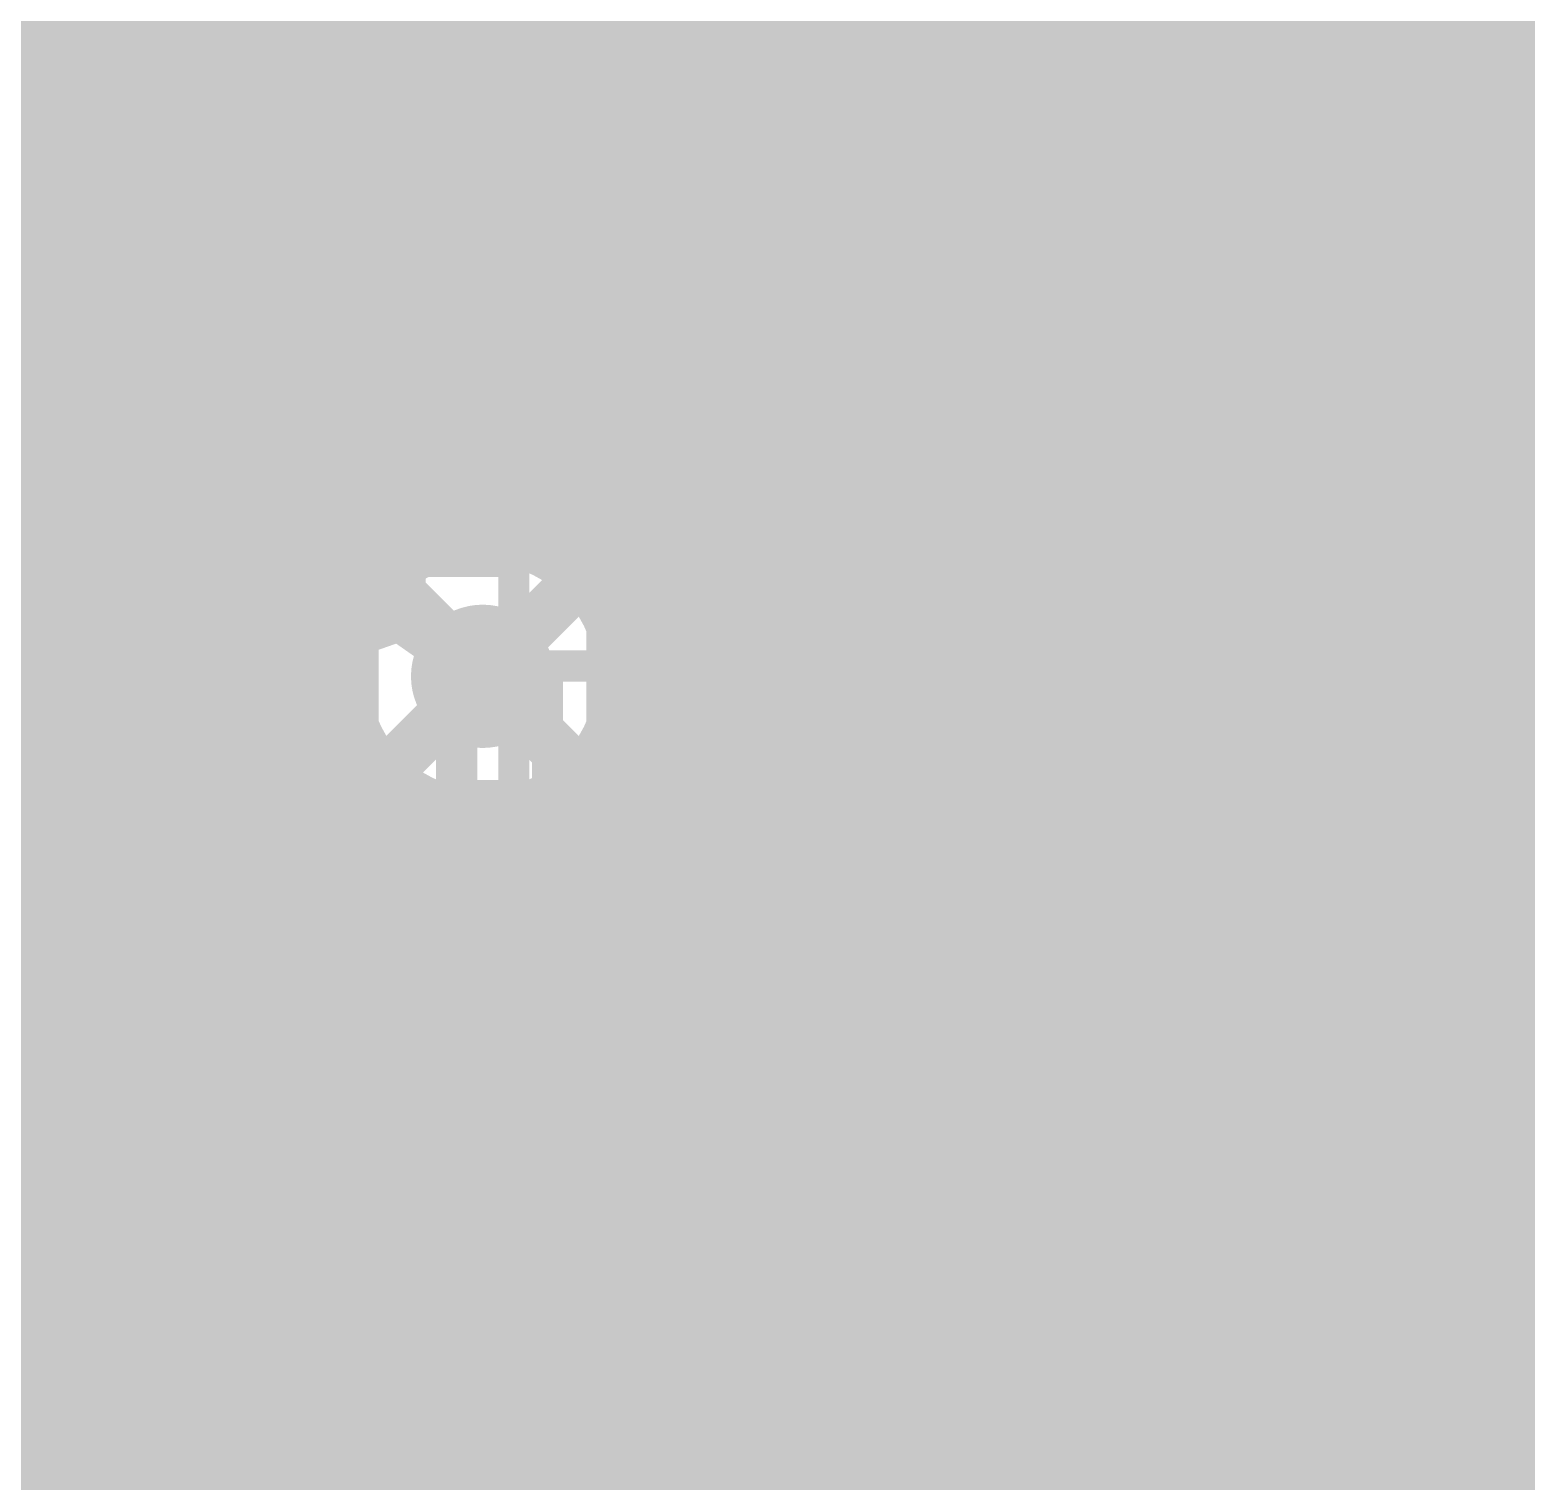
# Model space of a CAD drawing. Extents: x -1 to 119, y -42 to 51.
# Drawn here: x 11.88 to 19.2, y 7.62 to 14.72 of the extents above; entities that cross this region are included whole.
import ezdxf

# ---------------------------------------------------------------- set-up
doc = ezdxf.new("R2010")
doc.units = 0
doc.header["$MEASUREMENT"] = 0
doc.layers.get('0').update_dxf_attribs({"linetype": 'CONTINUOUS'})
for name, color, linetype in [('22-304-0_BOT', 7, 'CONTINUOUS'), ('22-304-0_DRD', 7, 'CONTINUOUS'), ('22-304-0_GND', 6, 'CONTINUOUS'), ('22-304-0_IN1', 4, 'CONTINUOUS'), ('22-304-0_SMT', 5, 'CONTINUOUS'), ('22-304-0_SPT', 10, 'CONTINUOUS'), ('22-304-0_SST', 14, 'CONTINUOUS'), ('22-304-0_TOP', 9, 'CONTINUOUS'), ('THRUHOLE_TAP', 11, 'CONTINUOUS')]:
    doc.layers.add(name, color=color, linetype=linetype)

# ---------------------------------------------------------------- blocks, each defined once
blk = doc.blocks.new('ROUND_53')
at = {"const_width": 0.35052}
blk.add_lwpolyline([(-0.17526, 0, 1), (0.17526, 0, 1)], format="xyb", close=True, dxfattribs=at)
blk = doc.blocks.new('ROUND_60')
at = {"const_width": 0.35052}
blk.add_lwpolyline([(-0.17526, 0, 1), (0.17526, 0, 1)], format="xyb", close=True, dxfattribs=at)
blk = doc.blocks.new('ROUND_64')
at = {"const_width": 0.35052}
blk.add_lwpolyline([(-0.17526, 0, 1), (0.17526, 0, 1)], format="xyb", close=True, dxfattribs=at)
blk = doc.blocks.new('ROUND_82')
at = {"const_width": 0.0635}
blk.add_lwpolyline([(-0.03175, 0, 1), (0.03175, 0, 1)], format="xyb", close=True, dxfattribs=at)
blk = doc.blocks.new('RECTANGLE_2')
blk.add_solid([(0.4826, 0.4064), (0.4826, -0.4064), (-0.4826, 0.4064), (-0.4826, -0.4064)])
blk = doc.blocks.new('RECTANGLE_6')
blk.add_solid([(0.4064, 0.4826), (0.4064, -0.4826), (-0.4064, 0.4826), (-0.4064, -0.4826)])
blk = doc.blocks.new('RECTANGLE_10')
blk.add_solid([(0.51308, 0.63627), (0.51308, -0.63627), (-0.51308, 0.63627), (-0.51308, -0.63627)])
blk = doc.blocks.new('OBLONG_48')
at = {"const_width": 0.2794}
blk.add_lwpolyline([(0, 0.7493), (0, -0.7493)], dxfattribs=at)
at = {"const_width": 0.1397}
for points in [[(-0.06985, 0.7493, 1), (0.06985, 0.7493, 1)], [(-0.06985, -0.7493, 1), (0.06985, -0.7493, 1)]]:
    blk.add_lwpolyline(points, format="xyb", close=True, dxfattribs=at)
blk = doc.blocks.new('RECTANGLE_49')
blk.add_solid([(0.1397, 0.889), (0.1397, -0.889), (-0.1397, 0.889), (-0.1397, -0.889)])
blk = doc.blocks.new('RECTANGLE_52')
blk.add_solid([(0.50038, 0.25019), (0.50038, -0.25019), (-0.50038, 0.25019), (-0.50038, -0.25019)])
blk = doc.blocks.new('ROUND_87')
at = {"const_width": 0.10033}
blk.add_lwpolyline([(-0.050164, 0, 1), (0.050164, 0, 1)], format="xyb", close=True, dxfattribs=at)

msp = doc.modelspace()

# ---------------------------------------------------------------- linework, layer by layer
at = {"layer": '22-304-0_BOT'}
for points, const_width in [([(11.7602, 28.5623), (11.7602, 1.016)], 0.254), ([(11.9888, 28.5623), (11.9888, 1.016)], 0.254), ([(12.2174, 28.5623), (12.2174, 13.68552)], 0.254), ([(12.446, 28.5623), (12.446, 13.83792)], 0.254), ([(12.6746, 28.5623), (12.6746, 13.88618)], 0.254), ([(12.9032, 28.5623), (12.9032, 13.8557)], 0.254), ([(13.1318, 28.5623), (13.1318, 13.73378)], 0.254), ([(13.3604, 28.5623), (13.3604, 13.36802)], 0.254), ([(13.589, 28.5623), (13.589, 12.00912)], 0.254), ([(20.447, 21.717), (19.304, 20.574), (19.304, 18.288), (18.923, 17.907), (18.923, 14.351), (16.51, 11.938)], 0.2032), ([(16.5608, 19.88566), (16.5608, 14.6304)], 0.254), ([(16.3322, 19.65706), (16.3322, 14.4018)], 0.254), ([(16.1036, 19.42846), (16.1036, 14.1732)], 0.254), ([(15.875, 19.19986), (15.875, 13.9446)], 0.254), ([(15.6464, 18.97126), (15.6464, 13.716)], 0.254), ([(15.4178, 18.74266), (15.4178, 13.4874)], 0.254), ([(14.097, 11.557), (18.33372, 15.79372), (18.33372, 18.58772)], 0.2032), ([(13.8176, 17.23644), (13.8176, 12.17676)], 0.254), ([(17.90192, 15.97152), (14.16304, 12.23264)], 0.254), ([(15.1892, 15.40002), (15.1892, 13.2588)], 0.254), ([(14.0462, 15.35938), (14.0462, 12.23518)], 0.254), ([(18.4912, 15.33906), (14.77264, 11.62304)], 0.254), ([(18.4912, 15.33906), (18.4912, 14.5288)], 0.254), ([(18.3896, 15.23746), (18.3896, 14.4272)], 0.254), ([(14.2748, 15.15364), (14.2748, 12.3444)], 0.254), ([(14.9606, 15.16888), (14.9606, 13.0302)], 0.254), ([(14.5034, 15.0749), (14.5034, 12.573)], 0.254), ([(14.732, 15.07998), (14.732, 12.8016)], 0.254), ([(18.161, 15.00886), (18.161, 14.1986)], 0.254), ([(17.9324, 14.78026), (17.9324, 13.97)], 0.254), ([(16.65986, 14.732), (1.016, 14.732)], 0.254), ([(18.4912, 14.732), (17.8816, 14.732)], 0.254), ([(18.4912, 14.5288), (16.57604, 12.61364)], 0.254), ([(17.7038, 14.55166), (17.7038, 13.7414)], 0.254), ([(16.43126, 14.5034), (1.016, 14.5034)], 0.254), ([(18.46326, 14.5034), (17.653, 14.5034)], 0.254), ([(17.4752, 14.32306), (17.4752, 13.5128)], 0.254), ([(16.20266, 14.2748), (1.016, 14.2748)], 0.254), ([(18.23466, 14.2748), (17.4244, 14.2748)], 0.254), ([(19.304, 14.1478), (19.304, 13.64488)], 0.254), ([(17.2466, 14.09446), (17.2466, 13.2842)], 0.254), ([(15.97406, 14.0462), (1.016, 14.0462)], 0.254), ([(19.2278, 14.0462), (17.18564, 12.00404)], 0.254), ([(18.00606, 14.0462), (17.1958, 14.0462)], 0.254), ([(22.3012, 14.0462), (19.2278, 14.0462)], 0.254), ([(17.018, 13.86586), (17.018, 13.0556)], 0.254), ([(19.0754, 13.89126), (19.0754, 13.38072)], 0.254), ([(12.39774, 13.8176), (1.016, 13.8176)], 0.254), ([(15.74546, 13.8176), (12.99972, 13.8176)], 0.254), ([(17.77746, 13.8176), (16.9672, 13.8176)], 0.254), ([(22.3012, 13.8176), (18.9992, 13.8176)], 0.254), ([(16.7894, 13.63726), (16.7894, 12.827)], 0.254), ([(18.8468, 13.66266), (18.8468, 1.016)], 0.254), ([(12.13612, 13.589), (1.016, 13.589)], 0.254), ([(15.51686, 13.589), (13.26388, 13.589)], 0.254), ([(17.54886, 13.589), (16.7386, 13.589)], 0.254), ([(19.23288, 13.589), (18.7706, 13.589)], 0.254), ([(18.6182, 13.43406), (18.6182, 1.016)], 0.254), ([(12.03706, 13.3604), (1.016, 13.3604)], 0.254), ([(15.28826, 13.3604), (13.36294, 13.3604)], 0.254), ([(17.32026, 13.3604), (16.51, 13.3604)], 0.254), ([(16.5608, 13.40866), (16.5608, 12.61618)], 0.254), ([(19.06524, 13.3604), (18.542, 13.3604)], 0.254), ([(18.3896, 13.20546), (18.3896, 1.016)], 0.254), ([(12.02436, 13.1318), (1.016, 13.1318)], 0.254), ([(15.05966, 13.1318), (13.37564, 13.1318)], 0.254), ([(17.09166, 13.1318), (16.2814, 13.1318)], 0.254), ([(16.3322, 13.18006), (16.3322, 12.59332)], 0.254), ([(19.00682, 13.1318), (18.3134, 13.1318)], 0.254), ([(13.3604, 13.04544), (13.3604, 1.016)], 0.254), ([(18.161, 12.97686), (18.161, 1.016)], 0.254), ([(12.09294, 12.9032), (1.016, 12.9032)], 0.254), ([(14.83106, 12.9032), (13.30706, 12.9032)], 0.254), ([(16.86306, 12.9032), (16.0528, 12.9032)], 0.254), ([(16.1036, 12.95146), (16.1036, 12.48156)], 0.254), ([(19.02714, 12.9032), (18.0848, 12.9032)], 0.254), ([(19.0754, 12.77874), (19.0754, 1.016)], 0.254), ([(12.2174, 12.72794), (12.2174, 1.016)], 0.254), ([(15.875, 12.72286), (15.875, 12.1793)], 0.254), ([(17.9324, 12.74826), (17.9324, 1.016)], 0.254), ([(12.27836, 12.6746), (1.016, 12.6746)], 0.254), ([(14.60246, 12.6746), (13.12164, 12.6746)], 0.254), ([(13.1318, 12.68222), (13.1318, 1.016)], 0.254), ([(16.63446, 12.6746), (15.8242, 12.6746)], 0.254), ([(19.1389, 12.6746), (17.8562, 12.6746)], 0.254), ([(12.446, 12.57808), (12.446, 1.016)], 0.254), ([(12.9032, 12.55776), (12.9032, 1.016)], 0.254), ([(12.6746, 12.52728), (12.6746, 1.016)], 0.254), ([(15.6464, 12.49426), (15.6464, 1.016)], 0.254), ([(17.7038, 12.51966), (17.7038, 1.016)], 0.254), ([(19.304, 12.51712), (19.304, 1.016)], 0.254), ([(14.37386, 12.446), (1.016, 12.446)], 0.254), ([(16.05788, 12.446), (15.5956, 12.446)], 0.254), ([(19.44116, 12.446), (17.6276, 12.446)], 0.254), ([(15.4178, 12.26566), (15.4178, 1.016)], 0.254), ([(17.4752, 12.29106), (17.4752, 1.016)], 0.254), ([(13.93444, 12.2174), (1.016, 12.2174)], 0.254), ([(15.89024, 12.2174), (15.367, 12.2174)], 0.254), ([(22.3012, 12.2174), (17.399, 12.2174)], 0.254), ([(15.1892, 12.03706), (15.1892, 1.016)], 0.254), ([(17.2466, 12.06246), (17.2466, 1.016)], 0.254), ([(13.57122, 11.9888), (1.016, 11.9888)], 0.254), ([(15.83182, 11.9888), (15.1384, 11.9888)], 0.254), ([(22.3012, 11.9888), (17.18818, 11.9888)], 0.254), ([(14.9606, 11.80846), (14.9606, 1.016)], 0.254), ([(13.44676, 11.7602), (1.016, 11.7602)], 0.254), ([(15.85214, 11.7602), (14.9098, 11.7602)], 0.254), ([(22.3012, 11.7602), (17.16532, 11.7602)], 0.254), ([(15.875, 11.69416), (15.875, 1.016)], 0.254), ([(13.41628, 11.5316), (1.016, 11.5316)], 0.254), ([(15.9639, 11.5316), (14.77518, 11.5316)], 0.254), ([(22.09546, 11.5316), (17.05356, 11.5316)], 0.254), ([(17.018, 11.48588), (17.018, 1.016)], 0.254), ([(16.1036, 11.3919), (16.1036, 1.016)], 0.254), ([(13.46708, 11.303), (1.016, 11.303)], 0.254), ([(16.26616, 11.303), (14.72692, 11.303)], 0.254), ([(14.732, 11.31316), (14.732, 1.016)], 0.254), ([(21.86686, 11.303), (16.7513, 11.303)], 0.254), ([(16.7894, 11.31824), (16.7894, 1.016)], 0.254), ([(16.3322, 11.28014), (16.3322, 1.016)], 0.254), ([(16.5608, 11.25982), (16.5608, 1.016)], 0.254), ([(13.61694, 11.0744), (1.016, 11.0744)], 0.254), ([(13.589, 11.10488), (13.589, 1.016)], 0.254), ([(21.63826, 11.0744), (14.57452, 11.0744)], 0.254), ([(14.5034, 11.0109), (14.5034, 1.016)], 0.254), ([(13.8176, 10.93724), (13.8176, 1.016)], 0.254), ([(14.0462, 10.87882), (14.0462, 1.016)], 0.254), ([(14.2748, 10.89914), (14.2748, 1.016)], 0.254), ([(21.40966, 10.8458), (1.016, 10.8458)], 0.254), ([(21.18106, 10.6172), (1.016, 10.6172)], 0.254), ([(21.0439, 10.3886), (1.016, 10.3886)], 0.254), ([(21.0312, 10.16), (1.016, 10.16)], 0.254), ([(21.0312, 9.9314), (9.05002, 9.9314)], 0.254), ([(21.0312, 9.7028), (9.41578, 9.7028)], 0.254), ([(21.0312, 9.4742), (9.5377, 9.4742)], 0.254), ([(21.0312, 9.2456), (9.56818, 9.2456)], 0.254), ([(21.0312, 9.017), (9.51992, 9.017)], 0.254), ([(21.0312, 8.7884), (9.36752, 8.7884)], 0.254), ([(21.0312, 8.5598), (6.40842, 8.5598)], 0.254), ([(21.0312, 8.3312), (6.88848, 8.3312)], 0.254), ([(21.0312, 8.1026), (7.24408, 8.1026)], 0.254), ([(21.04898, 7.874), (7.52856, 7.874)], 0.254), ([(21.20646, 7.6454), (7.76732, 7.6454)], 0.254)]:
    msp.add_lwpolyline(points, dxfattribs=dict(at, const_width=const_width))
at = {"layer": '22-304-0_BOT', "const_width": 0.254}
for points in [[(19.2278, 14.0462, 0.1989124), (19.35405, 14.351)], [(12.7, 13.88872, 0.4142136), (12.01928, 13.208)], [(13.38072, 13.208, 0.4142136), (12.7, 13.88872)], [(19.685, 13.76172, 0.4142136), (19.00428, 13.081)], [(12.01928, 13.208, 0.4142136), (12.7, 12.52728)], [(12.7, 12.52728, 0.4142136), (13.38072, 13.208)], [(19.00428, 13.081, 0.4142136), (19.685, 12.40028)], [(16.51, 12.61872, 0.4142136), (15.82928, 11.938)], [(16.57604, 12.61364, 0.0243635), (16.51, 12.61686)], [(14.097, 12.23772, 0.4142136), (13.41628, 11.557)], [(14.16304, 12.23264, 0.0243635), (14.097, 12.23586)], [(17.19072, 11.938, 0.0243632), (17.18749, 12.00422)], [(15.82928, 11.938, 0.4142136), (16.51, 11.25728)], [(16.51, 11.25728, 0.4142136), (17.19072, 11.938)], [(14.77772, 11.557, 0.0243632), (14.77449, 11.62322)], [(13.41628, 11.557, 0.4142136), (14.097, 10.87628)], [(14.097, 10.87628, 0.4142136), (14.77772, 11.557)]]:
    msp.add_lwpolyline(points, format="xyb", dxfattribs=at)
at = {"layer": '22-304-0_DRD', "const_width": 0.254}
for points in [[(12.065, 13.843), (12.065, 12.573)], [(13.335, 13.843), (12.065, 13.843)], [(13.335, 13.843), (12.065, 12.573)], [(13.335, 12.573), (12.065, 13.843)], [(13.335, 12.573), (13.335, 13.843)], [(19.05, 13.716), (19.05, 12.446)], [(20.32, 13.716), (19.05, 13.716)], [(20.32, 13.716), (19.05, 12.446)], [(20.32, 12.446), (19.05, 13.716)], [(12.065, 12.573), (13.335, 12.573)], [(15.875, 12.573), (15.875, 11.303)], [(17.145, 12.573), (15.875, 12.573)], [(17.145, 12.573), (15.875, 11.303)], [(17.145, 11.303), (15.875, 12.573)], [(17.145, 11.303), (17.145, 12.573)], [(19.05, 12.446), (20.32, 12.446)], [(13.462, 12.192), (13.462, 10.922)], [(14.732, 12.192), (13.462, 12.192)], [(14.732, 12.192), (13.462, 10.922)], [(14.732, 10.922), (13.462, 12.192)], [(14.732, 10.922), (14.732, 12.192)], [(15.875, 11.303), (17.145, 11.303)], [(13.462, 10.922), (14.732, 10.922)], [(16.764, 10.541), (16.764, 9.271)], [(18.034, 10.541), (16.764, 10.541)], [(18.034, 10.541), (16.764, 9.271)], [(18.034, 9.271), (16.764, 10.541)], [(18.034, 9.271), (18.034, 10.541)], [(16.764, 9.271), (18.034, 9.271)]]:
    msp.add_lwpolyline(points, dxfattribs=at)
at = {"layer": '22-304-0_IN1', "const_width": 0.254}
for points in [[(12.2428, 24.15794), (12.2428, 7.747)], [(12.065, 24.09698), (12.065, 12.573)], [(12.4714, 18.79346), (12.4714, 7.747)], [(12.7, 18.56486), (12.7, 7.747)], [(12.9286, 18.33626), (12.9286, 7.747)], [(13.1572, 18.10766), (13.1572, 7.747)], [(13.3858, 17.87906), (13.3858, 7.747)], [(13.6144, 17.65046), (13.6144, 12.03452)], [(13.843, 17.15516), (13.843, 12.18692)], [(16.5862, 17.1196), (16.5862, 7.747)], [(16.8148, 17.11706), (16.8148, 10.25398)], [(16.3576, 16.88846), (16.3576, 7.747)], [(17.0434, 16.88846), (17.0434, 10.48512)], [(16.129, 16.65986), (16.129, 7.747)], [(17.272, 16.65986), (17.272, 10.57402)], [(15.9004, 16.43126), (15.9004, 7.747)], [(17.5006, 16.43126), (17.5006, 10.57656)], [(15.6718, 16.20266), (15.6718, 7.747)], [(17.7292, 16.20266), (17.7292, 10.50036)], [(15.4432, 15.97406), (15.4432, 7.747)], [(17.9578, 15.97406), (17.9578, 10.29208)], [(18.1864, 15.74546), (18.1864, 7.747)], [(18.415, 15.62862), (18.415, 7.747)], [(18.6436, 15.621), (18.6436, 7.747)], [(18.8722, 15.621), (18.8722, 7.747)], [(19.1008, 15.621), (19.1008, 7.747)], [(15.2146, 15.44574), (15.2146, 7.747)], [(14.0716, 15.32636), (14.0716, 12.23518)], [(14.986, 15.18412), (14.986, 7.747)], [(14.3002, 15.14094), (14.3002, 12.2047)], [(14.5288, 15.07236), (14.5288, 12.08278)], [(14.7574, 15.08506), (14.7574, 11.71702)], [(21.18868, 14.8336), (12.065, 14.8336)], [(26.21788, 14.605), (12.065, 14.605)], [(26.05024, 14.3764), (12.065, 14.3764)], [(25.99182, 14.1478), (12.065, 14.1478)], [(26.01214, 13.9192), (12.065, 13.9192)], [(26.1239, 13.6906), (12.065, 13.6906)], [(24.14016, 13.462), (12.065, 13.462)], [(23.8379, 13.2334), (12.065, 13.2334)], [(23.72614, 13.0048), (12.065, 13.0048)], [(23.70582, 12.7762), (12.065, 12.7762)], [(12.065, 12.573), (8.128, 12.573), (8.128, 7.747)], [(23.76424, 12.5476), (8.128, 12.5476)], [(11.7856, 12.573), (11.7856, 7.747)], [(12.0142, 12.573), (12.0142, 7.747)], [(23.93188, 12.319), (8.128, 12.319)], [(13.67536, 12.0904), (8.128, 12.0904)], [(23.96236, 12.0904), (14.51864, 12.0904)], [(13.48994, 11.8618), (8.128, 11.8618)], [(23.77694, 11.8618), (14.70406, 11.8618)], [(13.42136, 11.6332), (8.128, 11.6332)], [(23.70836, 11.6332), (14.77264, 11.6332)], [(13.43406, 11.4046), (8.128, 11.4046)], [(14.7574, 11.39444), (14.7574, 7.747)], [(23.72106, 11.4046), (14.75994, 11.4046)], [(13.53312, 11.176), (8.128, 11.176)], [(23.82012, 11.176), (14.66088, 11.176)], [(13.6144, 11.07694), (13.6144, 7.747)], [(14.5288, 11.03122), (14.5288, 7.747)], [(13.79474, 10.9474), (8.128, 10.9474)], [(13.843, 10.92708), (13.843, 7.747)], [(24.08174, 10.9474), (14.39672, 10.9474)], [(14.0716, 10.87628), (14.0716, 7.747)], [(14.3002, 10.90676), (14.3002, 7.747)], [(33.528, 10.7188), (8.128, 10.7188)], [(17.05102, 10.4902), (8.128, 10.4902)], [(24.38908, 10.4902), (17.74698, 10.4902)], [(16.81988, 10.2616), (8.128, 10.2616)], [(21.92274, 10.2616), (17.97812, 10.2616)], [(16.73098, 10.033), (8.128, 10.033)], [(21.66112, 10.033), (18.06702, 10.033)], [(16.7259, 9.8044), (8.128, 9.8044)], [(21.56206, 9.8044), (18.06956, 9.8044)], [(16.80464, 9.5758), (8.128, 9.5758)], [(16.8148, 9.55802), (16.8148, 7.747)], [(21.54936, 9.5758), (17.99336, 9.5758)], [(17.9578, 9.51738), (17.9578, 7.747)], [(17.01038, 9.3472), (8.128, 9.3472)], [(17.0434, 9.32688), (17.0434, 7.747)], [(21.61794, 9.3472), (17.78508, 9.3472)], [(17.7292, 9.31164), (17.7292, 7.747)], [(17.272, 9.23798), (17.272, 7.747)], [(17.5006, 9.2329), (17.5006, 7.747)], [(21.80336, 9.1186), (8.128, 9.1186)], [(28.31592, 8.89), (8.128, 8.89)], [(28.57754, 8.6614), (8.128, 8.6614)], [(33.528, 8.4328), (8.128, 8.4328)], [(33.528, 8.2042), (8.128, 8.2042)], [(21.49094, 7.9756), (8.128, 7.9756)], [(21.34108, 7.747), (8.382, 7.747)]]:
    msp.add_lwpolyline(points, dxfattribs=at)
for points in [[(14.097, 12.23772, 0.4142136), (13.41628, 11.557)], [(14.77772, 11.557, 0.4142136), (14.097, 12.23772)], [(13.41628, 11.557, 0.4142136), (14.097, 10.87628)], [(14.097, 10.87628, 0.4142136), (14.77772, 11.557)], [(17.399, 10.58672, 0.4142136), (16.71828, 9.906)], [(18.07972, 9.906, 0.4142136), (17.399, 10.58672)], [(16.71828, 9.906, 0.4142136), (17.399, 9.22528)], [(17.399, 9.22528, 0.4142136), (18.07972, 9.906)]]:
    msp.add_lwpolyline(points, format="xyb", dxfattribs=at)
at = {"layer": '22-304-0_SST'}
for points, const_width in [([(14.478, 15.494), (10.922, 15.494), (10.922, 13.716), (14.478, 13.716), (14.478, 15.494)], 0.1524), ([(17.95018, 14.26718), (17.95018, 15.28318), (17.8308, 15.113)], 0.1524), ([(14.81836, 14.86154), (14.67612, 14.8209), (14.67612, 14.5669), (14.81836, 14.52372), (15.1003, 14.52372), (15.24, 14.60754), (15.24, 14.86154), (15.52448, 14.86154), (15.52448, 14.52372)], 0.1524), ([(17.272, 12.192), (17.272, 14.478), (15.748, 14.478), (15.748, 12.192), (17.272, 12.192)], 0.20066), ([(18.06702, 14.26718), (17.8308, 14.26718)], 0.1524), ([(14.67612, 14.09192), (15.52448, 13.83792), (15.52448, 14.17574)], 0.1524), ([(17.89176, 13.05306), (17.84858, 12.91082), (17.59458, 12.91082), (17.5514, 13.05306), (17.5514, 13.61694), (17.59458, 13.75918), (17.84858, 13.75918), (17.89176, 13.61694)], 0.1524), ([(18.28038, 13.335), (18.53438, 13.335), (18.57756, 13.19276), (18.57756, 13.05306), (18.53438, 12.91082), (18.28038, 12.91082), (18.2372, 13.05306), (18.2372, 13.19276), (18.40738, 13.75918)], 0.1524), ([(18.96618, 13.335), (19.22018, 13.335), (19.26336, 13.19276), (19.26336, 13.05306), (19.22018, 12.91082), (18.96618, 12.91082), (18.923, 13.05306), (18.923, 13.19276), (19.09318, 13.75918)], 0.1524), ([(14.732, 13.19276), (14.58976, 13.23594), (14.58976, 13.48994), (14.732, 13.53058), (15.29588, 13.53058), (15.43812, 13.48994), (15.43812, 13.23594), (15.29588, 13.19276)], 0.1524), ([(17.5895, 12.8905), (17.5895, 9.9695), (19.2278, 9.9695), (19.2278, 12.8905), (17.5895, 12.8905)], 0.1524), ([(15.01394, 12.80414), (15.01394, 12.55014), (14.8717, 12.50696), (14.732, 12.50696), (14.58976, 12.55014), (14.58976, 12.80414), (14.732, 12.84478), (14.8717, 12.84478), (15.43812, 12.67714)], 0.1524), ([(14.58976, 12.07516), (15.43812, 11.82116), (15.43812, 12.15898)], 0.1524), ([(12.4714, 12.11834), (12.4714, 11.76274), (12.64158, 11.64336), (12.81176, 11.64336), (12.9794, 11.76274), (12.9794, 12.11834), (11.9634, 12.11834)], 0.1524), ([(13.7414, 12.11834), (13.7414, 11.76274), (13.91158, 11.64336), (14.08176, 11.64336), (14.2494, 11.76274), (14.2494, 12.11834), (13.2334, 12.11834)], 0.1524), ([(12.4714, 11.82116), (11.9634, 11.64336)], 0.1524), ([(13.7414, 11.82116), (13.2334, 11.64336)], 0.1524), ([(14.4145, 9.9695), (17.3355, 9.9695), (17.3355, 11.6078), (14.4145, 11.6078), (14.4145, 9.9695)], 0.1524), ([(11.9634, 11.16076), (12.9794, 10.80516), (12.9794, 11.28014)], 0.1524), ([(13.2334, 11.16076), (14.2494, 10.80516), (14.2494, 11.28014)], 0.1524), ([(11.9634, 10.32256), (12.9794, 9.96696), (12.9794, 10.44194)], 0.1524), ([(13.40358, 10.44194), (13.2334, 10.38352), (13.2334, 10.02792), (13.40358, 9.96696), (13.7414, 9.96696), (13.91158, 10.08634), (13.91158, 10.44194), (14.2494, 10.44194), (14.2494, 9.96696)], 0.1524), ([(11.8745, 9.7155), (11.8745, 6.7945), (13.5128, 6.7945), (13.5128, 9.7155), (11.8745, 9.7155)], 0.1524), ([(13.7795, 9.7155), (13.7795, 6.7945), (15.4178, 6.7945), (15.4178, 9.7155), (13.7795, 9.7155)], 0.1524), ([(15.6845, 9.7155), (15.6845, 6.7945), (17.3228, 6.7945), (17.3228, 9.7155), (15.6845, 9.7155)], 0.1524), ([(17.5895, 9.7155), (17.5895, 6.7945), (19.2278, 6.7945), (19.2278, 9.7155), (17.5895, 9.7155)], 0.1524)]:
    msp.add_lwpolyline(points, dxfattribs=dict(at, const_width=const_width))
at = {"layer": '22-304-0_TOP'}
for points, const_width in [([(23.4188, 26.0731), (23.4188, 24.9428), (22.86, 24.384), (22.86, 21.336), (16.764, 15.24), (16.002, 15.24), (11.811, 11.049), (11.811, 10.16), (10.795, 9.144), (10.795, 8.9662)], 0.2032), ([(12.7, 8.9662), (12.319, 9.3472), (12.319, 10.922), (16.129, 14.732), (16.891, 14.732), (23.368, 21.209), (23.368, 24.257), (23.91918, 24.80818), (23.91918, 26.0731)], 0.2032), ([(13.4112, 16.51), (13.4112, 14.9098), (13.716, 14.605)], 0.2032), ([(13.716, 14.605), (13.716, 14.224), (12.7, 13.208)], 0.2032), ([(16.51, 13.88364), (17.18564, 13.88364), (17.907, 14.605), (18.415, 14.605)], 0.2032), ([(18.415, 12.1412), (18.415, 12.827), (18.91538, 13.32738), (18.91538, 14.605)], 0.2032), ([(22.41804, 14.605), (22.41804, 13.39596), (23.114, 12.7), (23.114, 9.398), (22.606, 8.89), (21.971, 8.89), (21.082, 9.779), (19.177, 9.779), (18.415, 9.017), (18.415, 8.9662)], 0.2032), ([(15.1638, 10.795), (15.1638, 13.1318), (15.91564, 13.88364), (16.51, 13.88364)], 0.2032), ([(10.795, 10.7188), (10.8458, 10.7188), (12.7, 12.573), (12.7, 13.208)], 0.2032), ([(16.51, 11.938), (16.891, 11.938), (17.399, 11.43), (19.431, 11.43), (19.431, 12.827), (19.685, 13.081)], 0.2032), ([(18.415, 12.1412), (18.00098, 12.1412), (17.35582, 12.78382), (16.51, 12.78382)], 0.2032), ([(16.51, 8.9662), (16.4338, 8.9662), (15.621, 9.779), (14.732, 9.779), (13.97, 10.541), (13.97, 11.43), (14.097, 11.557)], 0.2032), ([(18.415, 10.7188), (18.3388, 10.795), (17.399, 10.795), (16.5862, 10.795)], 0.254), ([(17.399, 9.906), (17.399, 10.795), (16.5862, 10.795)], 0.254), ([(14.605, 8.9662), (14.7828, 8.9662), (15.494, 8.255), (21.209, 8.255), (21.971, 7.493)], 0.2032), ([(12.7, 7.5438), (12.7, 5.461)], 0.381), ([(14.605, 7.5438), (14.605, 5.461)], 0.381), ([(16.51, 7.5438), (16.51, 5.461)], 0.381), ([(18.415, 7.5438), (18.415, 5.461)], 0.381)]:
    msp.add_lwpolyline(points, dxfattribs=dict(at, const_width=const_width))

# ---------------------------------------------------------------- block references
at = {"layer": '22-304-0_BOT'}
for name, p in [('ROUND_53', (12.7, 13.208)), ('ROUND_60', (16.51, 11.938)), ('ROUND_60', (14.097, 11.557)), ('ROUND_60', (17.399, 9.906))]:
    msp.add_blockref(name, p, dxfattribs=at)
at = {"layer": '22-304-0_GND'}
for name, p in [('ROUND_64', (12.7, 13.208)), ('ROUND_64', (16.51, 11.938)), ('ROUND_64', (14.097, 11.557)), ('ROUND_82', (17.399, 9.906))]:
    msp.add_blockref(name, p, dxfattribs=at)
at = {"layer": '22-304-0_IN1'}
for name, p in [('ROUND_53', (12.7, 13.208)), ('ROUND_60', (16.51, 11.938)), ('ROUND_60', (14.097, 11.557)), ('ROUND_60', (17.399, 9.906))]:
    msp.add_blockref(name, p, dxfattribs=at)
at = {"layer": '22-304-0_SMT'}
for name, p in [('RECTANGLE_49', (18.415, 14.605)), ('OBLONG_48', (18.91538, 14.605)), ('RECTANGLE_10', (11.684, 14.605)), ('RECTANGLE_10', (13.716, 14.605)), ('RECTANGLE_52', (16.51, 13.88364)), ('RECTANGLE_52', (16.51, 12.78382)), ('RECTANGLE_2', (18.415, 12.1412)), ('RECTANGLE_6', (15.1638, 10.795)), ('RECTANGLE_6', (16.5862, 10.795)), ('RECTANGLE_2', (18.415, 10.7188)), ('RECTANGLE_2', (12.7, 8.9662)), ('RECTANGLE_2', (14.605, 8.9662)), ('RECTANGLE_2', (16.51, 8.9662)), ('RECTANGLE_2', (18.415, 8.9662)), ('RECTANGLE_2', (12.7, 7.5438)), ('RECTANGLE_2', (14.605, 7.5438)), ('RECTANGLE_2', (16.51, 7.5438)), ('RECTANGLE_2', (18.415, 7.5438))]:
    msp.add_blockref(name, p, dxfattribs=at)
at = {"layer": '22-304-0_SPT'}
for name, p in [('RECTANGLE_49', (18.415, 14.605)), ('OBLONG_48', (18.91538, 14.605)), ('RECTANGLE_10', (11.684, 14.605)), ('RECTANGLE_10', (13.716, 14.605)), ('RECTANGLE_52', (16.51, 13.88364)), ('RECTANGLE_52', (16.51, 12.78382)), ('RECTANGLE_2', (18.415, 12.1412)), ('RECTANGLE_6', (15.1638, 10.795)), ('RECTANGLE_6', (16.5862, 10.795)), ('RECTANGLE_2', (18.415, 10.7188)), ('RECTANGLE_2', (12.7, 8.9662)), ('RECTANGLE_2', (14.605, 8.9662)), ('RECTANGLE_2', (16.51, 8.9662)), ('RECTANGLE_2', (18.415, 8.9662)), ('RECTANGLE_2', (12.7, 7.5438)), ('RECTANGLE_2', (14.605, 7.5438)), ('RECTANGLE_2', (16.51, 7.5438)), ('RECTANGLE_2', (18.415, 7.5438))]:
    msp.add_blockref(name, p, dxfattribs=at)
at = {"layer": '22-304-0_TOP'}
for name, p in [('RECTANGLE_49', (18.415, 14.605)), ('OBLONG_48', (18.91538, 14.605)), ('RECTANGLE_10', (11.684, 14.605)), ('RECTANGLE_10', (13.716, 14.605)), ('RECTANGLE_52', (16.51, 13.88364)), ('ROUND_53', (12.7, 13.208)), ('RECTANGLE_52', (16.51, 12.78382)), ('RECTANGLE_2', (18.415, 12.1412)), ('ROUND_60', (16.51, 11.938)), ('ROUND_60', (14.097, 11.557)), ('RECTANGLE_6', (15.1638, 10.795)), ('RECTANGLE_6', (16.5862, 10.795)), ('RECTANGLE_2', (18.415, 10.7188)), ('ROUND_60', (17.399, 9.906)), ('RECTANGLE_2', (12.7, 8.9662)), ('RECTANGLE_2', (14.605, 8.9662)), ('RECTANGLE_2', (16.51, 8.9662)), ('RECTANGLE_2', (18.415, 8.9662)), ('RECTANGLE_2', (12.7, 7.5438)), ('RECTANGLE_2', (14.605, 7.5438)), ('RECTANGLE_2', (16.51, 7.5438)), ('RECTANGLE_2', (18.415, 7.5438))]:
    msp.add_blockref(name, p, dxfattribs=at)
at = {"layer": 'THRUHOLE_TAP'}
for p in [(12.7, 13.208), (16.51, 11.938), (14.097, 11.557), (17.399, 9.906)]:
    msp.add_blockref('ROUND_87', p, dxfattribs=at)

doc.saveas('drawing.dxf')
